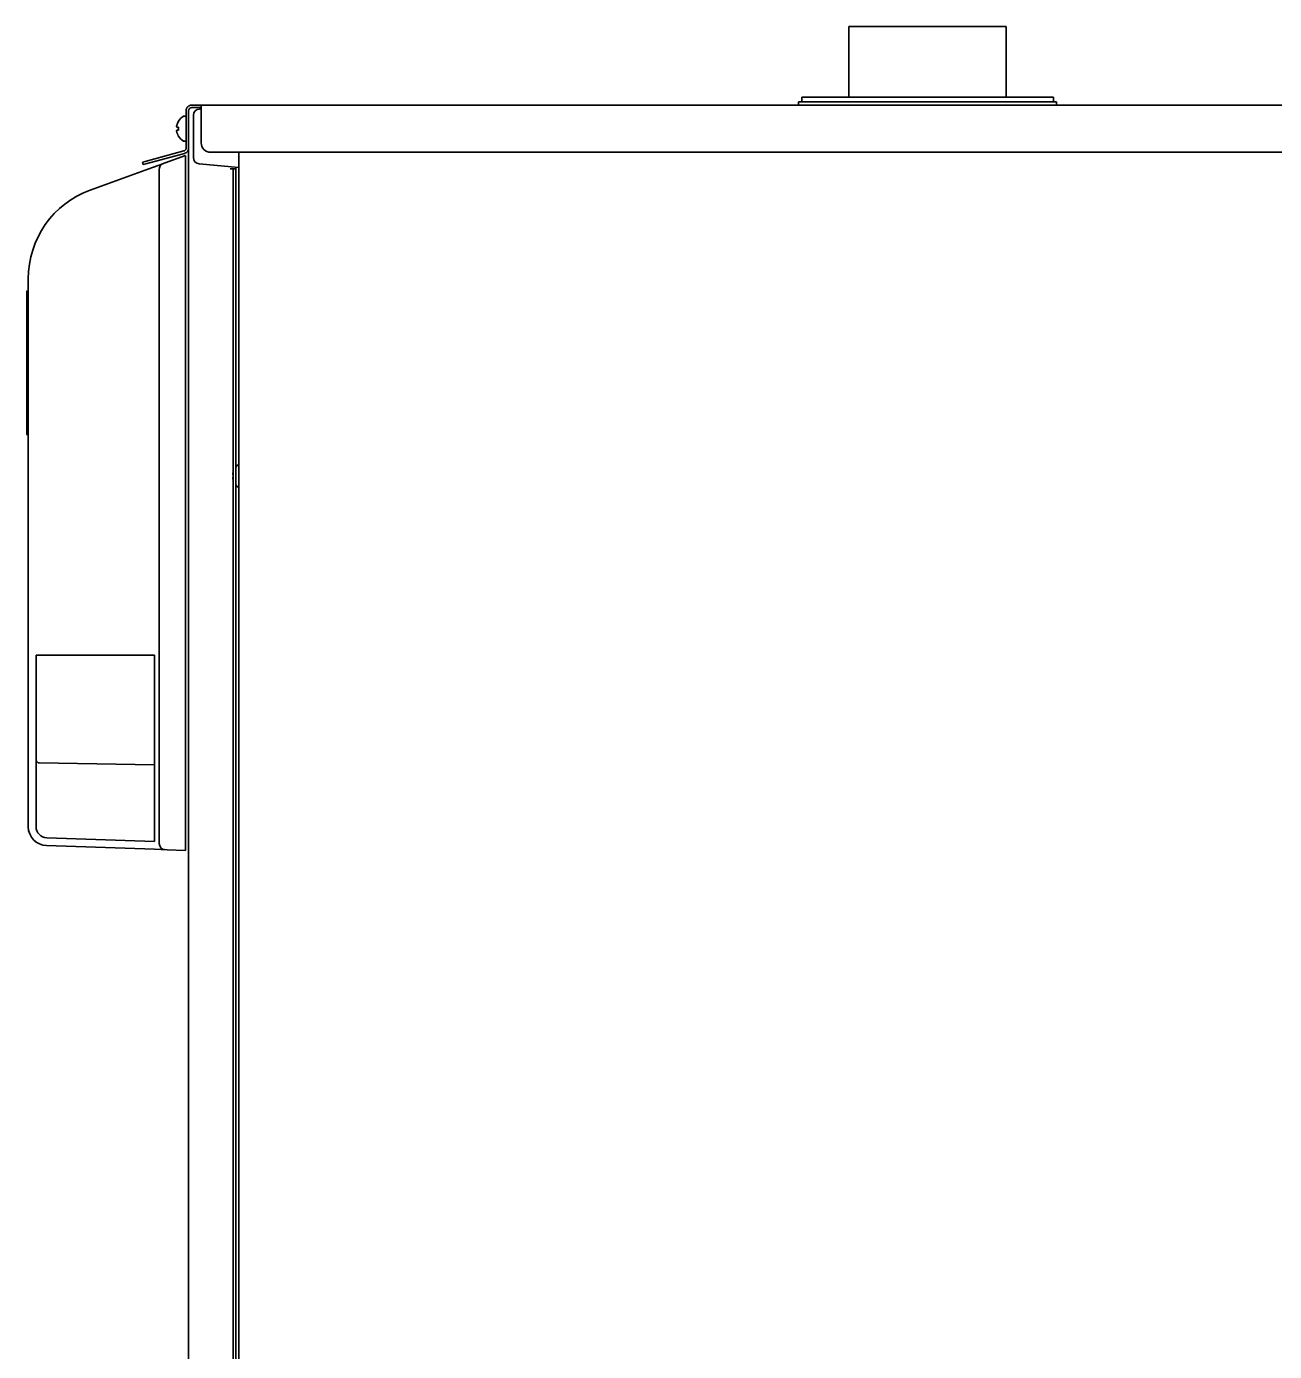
# Model space of a CAD drawing. Extents: x 6336 to 10269, y -393 to 3204.
# Drawn here: x 9426.5 to 9823.4, y 1692.2 to 2113.5 of the extents above; entities that cross this region are included whole.
import ezdxf

# ---------------------------------------------------------------- set-up
doc = ezdxf.new("R2010")
doc.units = 0
doc.header["$LTSCALE"] = 5
doc.layers.add('1', color=7, linetype='CONTINUOUS', true_color=0xffffff)

msp = doc.modelspace()

# ---------------------------------------------------------------- linework, layer by layer
at = {"layer": '1', "color": 7, "linetype": 'Continuous', "lineweight": 35}
for p, q in [((9738.07, 2113.53), (9688.07, 2113.53)), ((9688.07, 2113.53), (9688.07, 2091.03)), ((9738.07, 2091.03), (9738.07, 2113.53)), ((9673.07, 2091.03), (9713.07, 2091.03)), ((9673.07, 2091.03), (9673.07, 2089.53)), ((9713.07, 2091.03), (9753.07, 2091.03)), ((9753.07, 2089.53), (9753.07, 2091.03)), ((9477.27, 2074.91), (9477.27, 2086.73)), ((9478.07, 2086.73), (9478.07, 2074.91)), ((9479.07, 2088.53), (9480.32, 2088.53)), ((9480.32, 2087.73), (9479.07, 2087.73)), ((9480.32, 2088.53), (9482.07, 2088.53)), ((9482.07, 2087.73), (9480.32, 2087.73)), ((9482.07, 2087.31), (9481.5, 2087.29)), ((9482.07, 2088.53), (9482.07, 2086.63)), ((9482.07, 2088.53), (10131.29, 2088.53)), ((9482.07, 2086.63), (9482.07, 2076.52)), ((9713.07, 2089.53), (9672.07, 2089.53)), ((9672.07, 2089.53), (9672.07, 2088.53)), ((9754.07, 2089.53), (9713.07, 2089.53)), ((9754.07, 2088.53), (9754.07, 2089.53)), ((9474.79, 2083.33), (9474.83, 2083.33)), ((9476.87, 2085.03), (9476.67, 2085.03)), ((9479.57, 2085.29), (9479.57, 2076.57)), ((9474.83, 2078.73), (9474.79, 2078.73)), ((9464.23, 2070.64), (9476.53, 2073.94)), ((9476.74, 2073.17), (9464.43, 2069.87)), ((9476.67, 2077.03), (9476.87, 2077.03)), ((9478.07, 1395.53), (9478.07, 2074.9)), ((9479.57, 2076.57), (9479.57, 2071.83)), ((9485.07, 2073.53), (10128.47, 2073.53)), ((9494.07, 2071.19), (9494.07, 2073.53)), ((9463.38, 2070.42), (9464.23, 2070.64)), ((9463.58, 2069.64), (9463.38, 2070.42)), ((9464.43, 2069.87), (9463.58, 2069.64)), ((9468.7, 2069.48), (9466.62, 2068.72)), ((9469.79, 2069.88), (9468.7, 2069.48)), ((9470.63, 2070.18), (9469.79, 2069.88)), ((9477.07, 2072.53), (9470.63, 2070.18)), ((9477.07, 2070.42), (9477.07, 2072.53)), ((9477.07, 2070.42), (9477.07, 1853.52)), ((9481.4, 2069.83), (9494.07, 2068.73)), ((9494.07, 1374.13), (9494.07, 2071.19)), ((9466.62, 2068.72), (9446.81, 2061.51)), ((9468.75, 1853.76), (9468.75, 2068)), ((9491.27, 2068.23), (9491.27, 2068.25)), ((9491.27, 2068.25), (9493.07, 2068.25)), ((9491.27, 2068.23), (9492.27, 2068.23)), ((9492.27, 2068.23), (9493.07, 2068.23)), ((9492.27, 2066.23), (9492.27, 2068.23)), ((9492.27, 2066.23), (9492.27, 1396.53)), ((9493.07, 2068.25), (9493.07, 2068.81)), ((9493.07, 2068.23), (9493.07, 2068.25)), ((9493.07, 2068.23), (9493.07, 2066.23)), ((9493.07, 2066.23), (9493.07, 1396.53)), ((9427.07, 2033.32), (9427.07, 1859.07)), ((9426.51, 2029.31), (9427.07, 2029.31)), ((9426.51, 2014.47), (9426.57, 2014.47)), ((9426.57, 2006.53), (9427.07, 2006.53)), ((9426.57, 1998.58), (9426.51, 1998.58)), ((9427.07, 1983.74), (9426.51, 1983.74)), ((9492.18, 1971.08), (9492.26, 1971.08)), ((9492.27, 1970.08), (9492.18, 1970.08)), ((9429.57, 1913.59), (9467.24, 1913.59)), ((9429.57, 1859.07), (9429.57, 1913.59)), ((9467.24, 1854.37), (9467.24, 1913.59)), ((9430.56, 1879.34), (9467.21, 1878.7)), ((9467.24, 1854.37), (9432.95, 1855.57)), ((9432.86, 1853.07), (9467.24, 1851.87)), ((9467.24, 1851.87), (9469.32, 1851.8)), ((9469.32, 1851.8), (9470.41, 1851.76)), ((9470.41, 1851.76), (9471.24, 1851.73)), ((9471.24, 1851.73), (9477.07, 1851.53)), ((9477.07, 1851.53), (9477.07, 1853.52))]:
    msp.add_line(p, q, dxfattribs=at)
for centre, radius, start, end in [((9481.57, 2085.29), 2, 92, 180), ((9478.57, 2081.03), 3.78, 172.3959, 179.9965), ((9478.89, 2080.83), 4.8, 120.3012, 148.6074), ((9476.67, 2084.63), 0.4, 90, 120.3012), ((9476.87, 2084.63), 0.4, 0, 90), ((9478.57, 2081.03), 3.78, 180.0035, 187.6041), ((9478.89, 2081.23), 4.8, 211.3459, 239.6988), ((9476.87, 2077.43), 0.4, 270, 0), ((9476.67, 2077.43), 0.4, 239.6988, 270), ((9481.57, 2071.83), 2, 180, 265), ((9457.07, 2033.32), 30, 110, 180), ((9496.79, 1970.38), 4.8, 124.5182, 140.8049), ((9496.79, 1970.77), 4.8, 219.1952, 235.4818), ((9430.57, 1880.34), 1, 180, 269), ((9433.07, 1859.07), 6, 180, 268), ((9433.07, 1859.07), 3.5, 180, 268)]:
    msp.add_arc(centre, radius, start, end, dxfattribs=at)
msp.add_ellipse((9485.07, 2076.52), major_axis=(3, 0), ratio=0.99863, start_param=3.141593, end_param=4.712389, dxfattribs=at)
at = {"layer": '1', "color": 7, "linetype": 'Continuous', "lineweight": 35, "extrusion": (0, 0, -1)}
for centre, major_axis, ratio, start_param, end_param in [((9470.48, 2068), (-0.68, 1.88), 0.852031, -1.270087, 0), ((9470.48, 1853.76), (0.07, 2), 0.865893, 3.141593, 4.682161)]:
    msp.add_ellipse(centre, major_axis=major_axis, ratio=ratio, start_param=start_param, end_param=end_param, dxfattribs=at)
at = {"layer": '1', "color": 7, "linetype": 'Continuous', "lineweight": 35}
for points, knots in [([(9477.27, 2086.73), (9477.27, 2086.76), (9477.27, 2086.79), (9477.28, 2086.86), (9477.28, 2086.89), (9477.29, 2086.99), (9477.3, 2087.06), (9477.35, 2087.25), (9477.39, 2087.37), (9477.46, 2087.52), (9477.47, 2087.55), (9477.5, 2087.61), (9477.52, 2087.64), (9477.57, 2087.72), (9477.61, 2087.78), (9477.73, 2087.93), (9477.82, 2088.03), (9477.93, 2088.11)], [0, 0, 0, 0, 0.0625, 0.0625, 0.125, 0.125, 0.25, 0.25, 0.5, 0.5, 0.5625, 0.5625, 0.625, 0.625, 0.75, 0.75, 1, 1, 1, 1]), ([(9477.93, 2088.11), (9478, 2088.17), (9478.08, 2088.23), (9478.21, 2088.31), (9478.26, 2088.33), (9478.35, 2088.37), (9478.39, 2088.39), (9478.54, 2088.45), (9478.64, 2088.48), (9478.78, 2088.5), (9478.8, 2088.51), (9478.86, 2088.51), (9478.94, 2088.52), (9479.02, 2088.53), (9479.07, 2088.53)], [0, 0, 0, 0, 0.25, 0.25, 0.375, 0.375, 0.5, 0.5, 0.75, 0.75, 0.8125, 0.8125, 0.875, 1, 1, 1, 1]), ([(9478.44, 2087.5), (9478.38, 2087.45), (9478.33, 2087.4), (9478.26, 2087.31), (9478.24, 2087.28), (9478.2, 2087.22), (9478.18, 2087.19), (9478.16, 2087.14), (9478.15, 2087.12), (9478.14, 2087.08), (9478.13, 2087.07), (9478.12, 2087.02), (9478.1, 2086.95), (9478.08, 2086.87), (9478.07, 2086.8), (9478.07, 2086.76), (9478.07, 2086.73)], [0, 0, 0, 0, 0.25, 0.25, 0.375, 0.375, 0.5, 0.5, 0.5625, 0.5625, 0.625, 0.625, 0.75, 0.875, 0.875, 1, 1, 1, 1]), ([(9479.07, 2087.73), (9479.01, 2087.73), (9478.94, 2087.72), (9478.85, 2087.7), (9478.82, 2087.69), (9478.76, 2087.68), (9478.74, 2087.67), (9478.68, 2087.65), (9478.66, 2087.64), (9478.61, 2087.61), (9478.58, 2087.6), (9478.51, 2087.56), (9478.47, 2087.53), (9478.44, 2087.5)], [0, 0, 0, 0, 0.25, 0.25, 0.375, 0.375, 0.5, 0.5, 0.625, 0.625, 0.75, 0.75, 1, 1, 1, 1]), ([(9474.83, 2083.33), (9474.7, 2083.12), (9474.6, 2082.91), (9474.46, 2082.59), (9474.42, 2082.48), (9474.34, 2082.25), (9474.31, 2082.14), (9474.28, 2082.03)], [0, 0, 0, 0, 0.5, 0.5, 0.75, 0.75, 1, 1, 1, 1]), ([(9474.83, 2080.53), (9474.7, 2080.53), (9474.6, 2080.53), (9474.46, 2080.53), (9474.42, 2080.53), (9474.34, 2080.53), (9474.31, 2080.53), (9474.28, 2080.53)], [0, 0, 0, 0, 0.5, 0.5, 0.75, 0.75, 1, 1, 1, 1]), ([(9476.53, 2073.94), (9476.56, 2073.95), (9476.58, 2073.96), (9476.62, 2073.97), (9476.64, 2073.98), (9476.66, 2073.99), (9476.72, 2074.01), (9476.78, 2074.05), (9476.92, 2074.14), (9477, 2074.21), (9477.13, 2074.39), (9477.18, 2074.48), (9477.24, 2074.64), (9477.25, 2074.69), (9477.26, 2074.76), (9477.26, 2074.77), (9477.27, 2074.8), (9477.27, 2074.84), (9477.27, 2074.88), (9477.27, 2074.91)], [0, 0, 0, 0, 0.0625, 0.0625, 0.09375, 0.09375, 0.125, 0.25, 0.25, 0.5, 0.5, 0.75, 0.75, 0.875, 0.875, 0.90625, 0.90625, 0.9375, 1, 1, 1, 1]), ([(9478.07, 2074.91), (9478.07, 2074.81), (9478.06, 2074.71), (9478.04, 2074.57), (9478.03, 2074.52), (9478.01, 2074.42), (9477.99, 2074.37), (9477.95, 2074.24), (9477.91, 2074.15), (9477.81, 2073.97), (9477.76, 2073.89), (9477.64, 2073.73), (9477.57, 2073.66), (9477.43, 2073.53), (9477.35, 2073.47), (9477.25, 2073.4), (9477.23, 2073.38), (9477.19, 2073.36), (9477.17, 2073.35), (9477.1, 2073.31), (9477.06, 2073.29), (9476.93, 2073.23), (9476.83, 2073.19), (9476.74, 2073.17)], [0, 0, 0, 0, 0.125, 0.125, 0.1875, 0.1875, 0.25, 0.25, 0.375, 0.375, 0.5, 0.5, 0.625, 0.625, 0.75, 0.75, 0.78125, 0.78125, 0.8125, 0.8125, 0.875, 0.875, 1, 1, 1, 1]), ([(9426.57, 2029.31), (9426.57, 2029.31), (9426.57, 2029.28), (9426.57, 2029.06), (9426.57, 2028.41), (9426.57, 2027.62), (9426.57, 2026.87), (9426.57, 2026.27), (9426.57, 2025.61), (9426.57, 2024.64), (9426.57, 2023.23), (9426.57, 2021.19), (9426.57, 2018.83), (9426.57, 2016.14), (9426.57, 2012.43), (9426.57, 2008.81), (9426.57, 2006.53)], [0, 0, 0, 0, 0.034207, 0.146688, 0.252216, 0.349395, 0.3946, 0.437484, 0.479307, 0.521207, 0.60434, 0.684977, 0.761127, 0.831047, 0.893743, 1, 1, 1, 1]), ([(9426.57, 2006.53), (9426.57, 2004.25), (9426.57, 2000.62), (9426.57, 1996.92), (9426.57, 1994.22), (9426.57, 1991.86), (9426.57, 1989.83), (9426.57, 1988.42), (9426.57, 1987.44), (9426.57, 1986.78), (9426.57, 1986.18), (9426.57, 1985.43), (9426.57, 1984.64), (9426.57, 1984), (9426.57, 1983.77), (9426.57, 1983.74), (9426.57, 1983.74)], [0, 0, 0, 0, 0.106257, 0.168953, 0.238873, 0.315023, 0.39566, 0.478793, 0.520693, 0.562516, 0.6054, 0.650605, 0.747784, 0.853312, 0.965793, 1, 1, 1, 1]), ([(9492.18, 1969.58), (9492.19, 1969.52), (9492.22, 1969.43), (9492.25, 1969.33), (9492.26, 1969.29)], [0, 0, 0, 0, 0.570615, 1, 1, 1, 1])]:
    msp.add_open_spline(points, degree=3, knots=knots, dxfattribs=at)
for points in [[(9474.28, 2082.03), (9474.27, 2082), (9474.27, 2081.95), (9474.26, 2081.88), (9474.26, 2081.8), (9474.26, 2081.73), (9474.26, 2081.66), (9474.27, 2081.6), (9474.27, 2081.55), (9474.28, 2081.53)], [(9474.28, 2081.53), (9474.29, 2081.53), (9474.32, 2081.53), (9474.37, 2081.53), (9474.43, 2081.53), (9474.49, 2081.53), (9474.56, 2081.53), (9474.63, 2081.53), (9474.72, 2081.53), (9474.79, 2081.53), (9474.83, 2081.53)], [(9474.28, 2080.53), (9474.27, 2080.5), (9474.27, 2080.45), (9474.26, 2080.38), (9474.26, 2080.31), (9474.26, 2080.24), (9474.26, 2080.17), (9474.27, 2080.1), (9474.27, 2080.05), (9474.28, 2080.03)], [(9474.28, 2080.03), (9474.29, 2079.97), (9474.32, 2079.86), (9474.37, 2079.7), (9474.43, 2079.54), (9474.49, 2079.39), (9474.56, 2079.24), (9474.63, 2079.08), (9474.72, 2078.91), (9474.79, 2078.79), (9474.83, 2078.73)], [(9492.18, 1971.58), (9492.17, 1971.55), (9492.17, 1971.5), (9492.16, 1971.43), (9492.16, 1971.36), (9492.16, 1971.29), (9492.16, 1971.22), (9492.17, 1971.15), (9492.17, 1971.1), (9492.18, 1971.08)], [(9492.18, 1970.08), (9492.17, 1970.05), (9492.17, 1970), (9492.16, 1969.93), (9492.16, 1969.85), (9492.16, 1969.78), (9492.16, 1969.71), (9492.17, 1969.65), (9492.17, 1969.6), (9492.18, 1969.58)], [(9492.27, 1971.9), (9492.24, 1971.79), (9492.2, 1971.69), (9492.18, 1971.58)]]:
    msp.add_open_spline(points, degree=3, dxfattribs=at)

doc.saveas('drawing.dxf')
